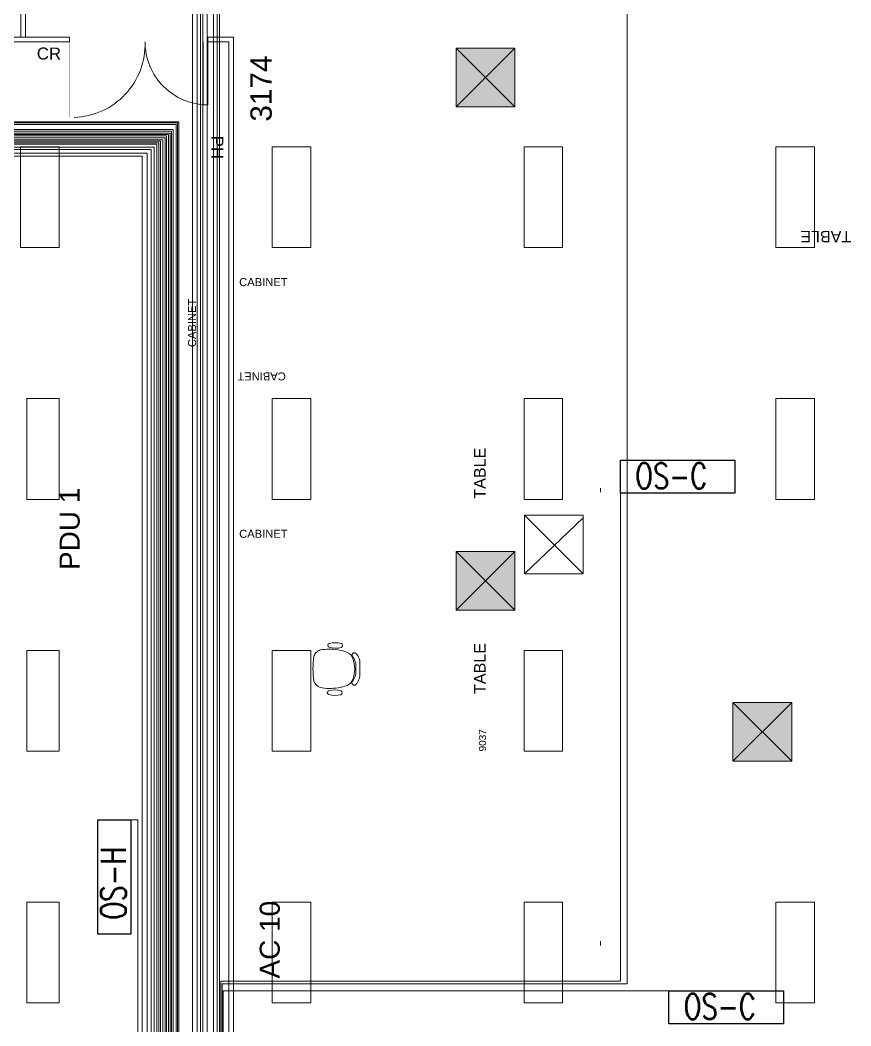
# Model space of a CAD drawing. Extents: x -6172 to 8039, y -4082 to 1639.
# Drawn here: x 814.1 to 1210.1, y -737.5 to -257.9 of the extents above; entities that cross this region are included whole.
import ezdxf

# ---------------------------------------------------------------- set-up
doc = ezdxf.new("R2010")
doc.units = 0
doc.header["$LTSCALE"] = 96
doc.header["$MEASUREMENT"] = 0
doc.layers.get('0').update_dxf_attribs({"linetype": 'CONTINUOUS', "lineweight": 0})
for name, color, linetype, lineweight in [('21', 7, 'CONTINUOUS', 0), ('A-DOOR', 2, 'CONTINUOUS', 0), ('A-FURN-CHAR', 3, 'CONTINUOUS', 0), ('A-GRID-COLS', 2, 'CONTINUOUS', 0), ('A-PATT-WALL', 1, 'CONTINUOUS', 0), ('A-WALL-FULL', 6, 'CONTINUOUS', 0), ('FLT-Peripheral Wiring', 214, 'CONTINUOUS', 0), ('NTS_NOT_TO_STANDARDS', 7, 'CONTINUOUS', 0)]:
    doc.layers.add(name, color=color, linetype=linetype, lineweight=lineweight)
doc.layers.add('FLT-Occupancy-Sensor', color=160, linetype='CONTINUOUS')
doc.styles.add('ARIAL', font='ARIAL', dxfattribs={"height": 0.2})
doc.styles.add('SIM-00', font='SIMPLEX.SHX', dxfattribs={"width": 0.75})

# ---------------------------------------------------------------- blocks, each defined once
blk = doc.blocks.new('24LITE')
at = {"layer": '21', "color": 7, "linetype": 'Continuous'}
for p, q in [((1.13, 81.75), (1.13, 9.75)), ((1.13, 81.75), (28.69, 81.75)), ((28.69, 81.75), (28.69, 9.75)), ((1.13, 9.75), (28.69, 9.75))]:
    blk.add_line(p, q, dxfattribs=at)
blk = doc.blocks.new('SGRILL')
at = {"layer": '21', "color": 1, "linetype": 'Continuous'}
for p, q in [((1.5, -1.5), (43.5, -43.5)), ((1.5, -43.5), (1.5, -1.5)), ((1.5, -1.5), (43.5, -1.5)), ((1.5, -43.5), (43.5, -3.56)), ((43.5, -43.5), (43.5, -1.5)), ((1.5, -43.5), (43.5, -43.5))]:
    blk.add_line(p, q, dxfattribs=at)
blk = doc.blocks.new('ZZ000001')
at = {"layer": '21', "color": 7, "linetype": 'Continuous'}
for p, q in [((817.31, -438.42), (817.31, -486.42)), ((817.31, -438.42), (832.68, -438.42)), ((832.68, -438.42), (832.68, -486.42)), ((1090.82, -483.05), (1090.82, -481.05)), ((817.31, -486.42), (832.68, -486.42)), ((817.31, -558.43), (817.31, -606.43)), ((817.31, -558.43), (832.68, -558.43)), ((832.68, -558.43), (832.68, -606.43)), ((817.31, -606.43), (832.68, -606.43)), ((817.31, -678.43), (817.31, -726.43)), ((817.31, -678.43), (832.68, -678.43)), ((832.68, -678.43), (832.68, -726.43)), ((1090.82, -699.06), (1090.82, -697.06)), ((817.31, -726.43), (832.68, -726.43))]:
    blk.add_line(p, q, dxfattribs=at)
at = {"color": 0, "linetype": 'ByBlock', "xscale": 0.6666977108052228, "yscale": 0.6666977108052228}
for name, p in [('24LITE', (813.56, -372.92)), ('24LITE', (933.56, -372.92)), ('24LITE', (1053.57, -372.92)), ('24LITE', (1173.58, -372.92)), ('24LITE', (933.56, -492.92)), ('24LITE', (1053.57, -492.92)), ('24LITE', (1173.58, -492.92)), ('SGRILL', (1053.57, -492.92)), ('24LITE', (933.56, -612.93)), ('24LITE', (1053.57, -612.93)), ('24LITE', (933.56, -732.94)), ('24LITE', (1053.57, -732.94)), ('24LITE', (1173.58, -732.94))]:
    blk.add_blockref(name, p, dxfattribs=at)
blk = doc.blocks.new('ZZ000107')
at = {"layer": 'A-FURN-CHAR', "color": 8, "linetype": 'Continuous'}
for centre, radius, start, end in [((961.75, -552.57), 24.02, 279.4844, 289.8861), ((961.81, -553.18), 23.4, 258.3774, 268.9611), ((961.81, -552.94), 23.64, 268.9669, 279.4802)]:
    blk.add_arc(centre, radius, start, end, dxfattribs=at)
blk = doc.blocks.new('ZZ000108')
at = {"layer": 'A-FURN-CHAR', "color": 8, "linetype": 'Continuous'}
for centre, radius, start, end in [((958.98, -562.98), 5.14, 148.1361, 160.3199), ((958.89, -562.92), 5.04, 135.7851, 148.1339), ((958.83, -562.87), 4.96, 123.2981, 135.7797), ((958.81, -562.83), 4.91, 110.7329, 123.2886)]:
    blk.add_arc(centre, radius, start, end, dxfattribs=at)
blk = doc.blocks.new('ZZ000109')
at = {"layer": 'A-FURN-CHAR', "color": 8, "linetype": 'Continuous'}
for centre, radius, start, end in [((961.51, -581.23), 23.4, 90.2057, 100.7864), ((961.51, -581.47), 23.64, 79.6894, 90.1997), ((961.44, -581.84), 24.02, 69.2864, 79.6853)]:
    blk.add_arc(centre, radius, start, end, dxfattribs=at)
blk = doc.blocks.new('ZZ000110')
at = {"layer": 'A-FURN-CHAR', "color": 8, "linetype": 'Continuous'}
for centre, radius, start, end in [((968.56, -569.54), 7.59, 315.5287, 326.8773), ((968.44, -569.46), 7.73, 326.8703, 338.0796), ((968.37, -569.43), 7.8, 338.0708, 349.2058)]:
    blk.add_arc(centre, radius, start, end, dxfattribs=at)
blk = doc.blocks.new('ZZ000111')
at = {"layer": 'A-FURN-CHAR', "color": 8, "linetype": 'Continuous'}
for centre, radius, start, end in [((973.42, -573.89), 1.15, 168.2063, 179.4735), ((973.43, -573.89), 1.16, 179.4734, 190.6764), ((973.41, -573.88), 1.13, 156.8686, 168.2059), ((973.43, -573.89), 1.16, 190.6727, 201.8263), ((973.44, -573.88), 1.17, 201.8225, 212.949), ((973.4, -573.88), 1.13, 145.4681, 156.8702), ((973.44, -573.88), 1.17, 212.9489, 224.0745), ((973.44, -573.89), 1.16, 224.0689, 235.2199), ((973.43, -573.89), 1.16, 235.2165, 246.4153), ((973.43, -573.9), 1.15, 246.4151, 257.6775), ((973.43, -573.91), 1.14, 257.6794, 269.0117), ((973.42, -573.92), 1.13, 269.0114, 280.4094), ((973.43, -573.93), 1.12, 280.4106, 291.8591), ((973.43, -573.93), 1.11, 291.8635, 303.3396)]:
    blk.add_arc(centre, radius, start, end, dxfattribs=at)
blk = doc.blocks.new('ZZ000112')
at = {"layer": 'A-FURN-CHAR', "color": 8, "linetype": 'Continuous'}
for centre, radius, start, end in [((966.36, -568.38), 7.82, 340.9888, 350.9485), ((966.56, -568.47), 7.59, 320.8101, 330.9661), ((966.44, -568.41), 7.73, 330.9607, 340.9952)]:
    blk.add_arc(centre, radius, start, end, dxfattribs=at)
blk = doc.blocks.new('ZZ000113')
at = {"layer": 'A-FURN-CHAR', "color": 8, "linetype": 'Continuous'}
for centre, radius, start, end in [((968.59, -564.99), 7.59, 32.2894, 43.638), ((968.47, -565.06), 7.73, 21.087, 32.2963), ((968.4, -565.09), 7.8, 9.9612, 21.0963)]:
    blk.add_arc(centre, radius, start, end, dxfattribs=at)
blk = doc.blocks.new('ZZ000114')
at = {"layer": 'A-FURN-CHAR', "color": 8, "linetype": 'Continuous'}
for centre, radius, start, end in [((966.58, -566.02), 7.59, 28.201, 38.357), ((966.46, -566.09), 7.73, 18.1716, 28.2061), ((966.37, -566.12), 7.82, 8.2181, 18.1779)]:
    blk.add_arc(centre, radius, start, end, dxfattribs=at)
blk = doc.blocks.new('ZZ000115')
at = {"layer": 'A-FURN-CHAR', "color": 8, "linetype": 'Continuous'}
for centre, radius, start, end in [((973.52, -560.71), 1.16, 168.4898, 179.6928), ((973.51, -560.71), 1.15, 179.6957, 190.9629), ((973.53, -560.71), 1.16, 157.3411, 168.4946), ((973.5, -560.71), 1.13, 190.9599, 202.2973), ((973.53, -560.71), 1.17, 146.2157, 157.3422), ((973.53, -560.71), 1.17, 135.0945, 146.2202), ((973.53, -560.71), 1.16, 123.9474, 135.0984), ((973.53, -560.7), 1.16, 112.7509, 123.9497), ((973.52, -560.69), 1.15, 101.4888, 112.7512), ((973.52, -560.68), 1.14, 90.1563, 101.4887), ((973.52, -560.67), 1.13, 78.7568, 90.1548), ((973.52, -560.67), 1.12, 67.3091, 78.7576), ((973.52, -560.66), 1.11, 55.8258, 67.3019), ((973.49, -560.71), 1.13, 202.298, 213.7001)]:
    blk.add_arc(centre, radius, start, end, dxfattribs=at)
blk = doc.blocks.new('FLT-Occupancy Sensor Hallway')
at = {"layer": 'FLT-Occupancy-Sensor'}
blk.add_lwpolyline([(0, 0), (54.64, 0), (54.64, -15.71), (0, -15.71)], close=True, dxfattribs=at)
at = {"layer": 'FLT-Occupancy-Sensor', "insert": (7.08, -1.46), "char_height": 12, "width": 54.6376, "attachment_point": 1, "style": 'SIM-00'}
blk.add_mtext('OS-H', dxfattribs=at)
blk = doc.blocks.new('FLT-Occupancy Sensor Ceiling')
at = {"layer": 'FLT-Occupancy-Sensor'}
blk.add_lwpolyline([(0, 0), (54.64, 0), (54.64, -15.71), (0, -15.71)], close=True, dxfattribs=at)
at = {"layer": 'FLT-Occupancy-Sensor', "insert": (7.08, -1.46), "char_height": 12, "width": 54.6376, "attachment_point": 1, "style": 'SIM-00'}
blk.add_mtext('OS-C', dxfattribs=at)

msp = doc.modelspace()

# ---------------------------------------------------------------- linework, layer by layer
at = {"layer": 'A-DOOR'}
for p, q in [((901.4, -268.33), (901.4, -298.33)), ((903.64, -298.33), (903.64, -268.33)), ((903.64, -298.33), (901.4, -298.33))]:
    msp.add_line(p, q, dxfattribs=at)
at = {"layer": 'A-DOOR', "const_width": 0.00174}
for points in [[(837.64, -268.33), (837.64, -304.33)], [(837.64, -304.33), (839.89, -304.33), (839.89, -268.33), (837.64, -268.33)]]:
    msp.add_lwpolyline(points, dxfattribs=at)
at = {"layer": 'A-DOOR'}
for centre, radius, start, end in [((838.77, -269.45), 34.89, 271.8384, 1.8419), ((903.64, -268.33), 30, 179.9981, 270)]:
    msp.add_arc(centre, radius, start, end, dxfattribs=at)
at = {"layer": 'A-FURN-CHAR'}
for p, q in [((974.11, -564.99), (974.08, -569.61)), ((976.04, -570.9), (976.09, -563.73))]:
    msp.add_line(p, q, dxfattribs=at)
for centre, radius, start, end in [((961.6, -556.05), 0.891, 98.9077, 256.5908), ((964.4, -566.37), 11.58, 75.9149, 104.7245), ((966.73, -556.1), 1.08, 297.4807, 62.9057), ((964.57, -545.78), 11.58, 254.0492, 283.2521), ((968.21, -563.76), 4.73, 11.7481, 67.8644), ((995.23, -567.16), 41.53, 171.8226, 188.0504), ((959.51, -567.28), 14.08, 341.3764, 18.4826), ((959.11, -571.21), 5.3, 199.755, 247.711), ((968.2, -570.75), 4.73, 291.3024, 347.4188), ((961.43, -578.58), 0.891, 102.5761, 260.2592), ((964.26, -588.89), 11.58, 75.9148, 105.1176), ((964.39, -568.31), 11.58, 254.4424, 283.252), ((966.57, -578.61), 1.08, 296.2612, 61.6861)]:
    msp.add_arc(centre, radius, start, end, dxfattribs=at)
at = {"layer": 'A-GRID-COLS'}
for p, q in [((1021.89, -299.33), (1021.89, -271.33)), ((1021.89, -271.33), (1049.89, -271.33)), ((1021.89, -299.33), (1049.89, -271.33)), ((1021.89, -271.33), (1049.89, -299.33)), ((1049.89, -271.33), (1049.89, -299.33)), ((1037.91, -285.3), (1037.91, -285.3)), ((1049.89, -299.33), (1021.89, -299.33)), ((1021.89, -539.33), (1021.89, -511.33)), ((1021.89, -511.33), (1049.89, -511.33)), ((1021.89, -539.33), (1049.89, -511.33)), ((1021.89, -511.33), (1049.89, -539.33)), ((1049.89, -511.33), (1049.89, -539.33)), ((1049.89, -539.33), (1021.89, -539.33)), ((1153.89, -611.33), (1153.89, -583.33)), ((1153.89, -583.33), (1181.89, -583.33)), ((1153.89, -611.33), (1181.89, -583.33)), ((1153.89, -583.33), (1181.89, -611.33)), ((1181.89, -583.33), (1181.89, -611.33)), ((1181.89, -611.33), (1153.89, -611.33))]:
    msp.add_line(p, q, dxfattribs=at)
at = {"layer": 'A-PATT-WALL'}
for points in [[(1021.9, -271.33), (1049.89, -271.33), (1021.9, -299.33), (1049.89, -299.33)], [(1021.9, -511.33), (1049.89, -511.33), (1021.9, -539.33), (1049.89, -539.33)], [(1153.9, -583.33), (1181.89, -583.33), (1153.9, -611.33), (1181.89, -611.33)]]:
    msp.add_solid(points, dxfattribs=at)
at = {"layer": 'A-WALL-FULL'}
for p, q in [((816.64, -266.08), (816.64, 40.42)), ((814.39, 38.17), (814.39, -266.08)), ((837.64, -268.33), (372.73, -268.33)), ((374.98, -266.08), (837.64, -266.08)), ((837.64, -268.33), (837.64, -266.08)), ((903.64, -268.33), (903.64, -266.08)), ((903.64, -266.08), (915.89, -266.08)), ((913.64, -268.33), (903.64, -268.33)), ((913.64, -938.83), (913.64, -268.33)), ((915.89, -936.58), (915.89, -266.08))]:
    msp.add_line(p, q, dxfattribs=at)
at = {"layer": 'FLT-Peripheral Wiring'}
for points in [[(182.85, 881.12), (182.85, 221.71), (351.41, 221.71), (351.41, -307.74), (888.44, -307.74), (888.44, -1195.48), (973.25, -1195.48)], [(906.21, 839.65), (906.21, -1185.12), (973.25, -1185.12)], [(570.51, 825.27), (903.33, 825.27), (903.33, -1187.47), (973.25, -1187.47)], [(1125.19, 814.54), (1125.19, 298.71), (908.06, 298.71), (908.06, -1184.09), (973.25, -1184.09)], [(142.31, 770.96), (179.72, 770.96), (179.72, 218.68), (348.15, 218.68), (348.15, -310.15), (887.01, -310.15), (887.01, -1196.7), (973.25, -1196.7)], [(-136.1, 587.3), (178.65, 587.3), (178.65, 217.71), (347.49, 217.71), (347.49, -310.91), (886.29, -310.91), (886.29, -1196.85), (973.25, -1196.85)], [(831.02, 557.84), (901.22, 557.84), (901.22, -1188.56), (973.25, -1188.56)], [(528.61, 441.85), (576.06, 441.85), (576.06, 270.4), (896.32, 270.4), (896.32, -1190.04), (973.25, -1190.04)], [(162.15, 412.05), (177.65, 412.05), (177.65, 216.97), (346.46, 216.97), (346.46, -311.8), (885.69, -311.8), (885.69, -1197.17), (973.25, -1197.17)], [(790.81, 303.5), (900.12, 303.5), (900.12, -1189.35), (973.25, -1189.35)], [(1102.19, 295.45), (909.18, 295.45), (909.18, -1183.18), (973.25, -1183.18)], [(536.92, 274.47), (898.44, 274.47), (898.44, -1189.64), (973.25, -1189.64)], [(136, 200.71), (179.75, 200.71), (179.75, 216.18), (345.78, 216.18), (345.78, -312.48), (884.83, -312.48), (884.83, -1197.57), (973.25, -1197.57)], [(383.15, 105.83), (352.3, 105.83), (352.3, -306.93), (889.12, -306.93), (889.12, -1194.89), (973.25, -1194.89)], [(326.49, -19.13), (344.96, -19.13), (344.96, -313.13), (883.94, -313.13), (883.94, -1198.02), (973.25, -1198.02)], [(134.6, -65.11), (134.6, -314.14), (883.21, -314.14), (883.21, -1198.47), (973.25, -1198.47)], [(571.28, -129.87), (571.28, -306.37), (889.8, -306.37), (889.8, -1194.47), (973.25, -1194.47)], [(1103.43, -135.91), (1103.43, -717.41), (910.36, -717.41), (910.36, -1182.56), (973.25, -1182.56)], [(-114.97, -223.77), (133.4, -223.77), (133.4, -315.02), (882.15, -315.02), (882.15, -1198.98), (973.25, -1198.98)], [(127.27, -257.98), (132.05, -257.98), (132.05, -315.67), (881.06, -315.67), (881.06, -1199.54), (973.25, -1199.54)], [(22.58, -833.14), (268.37, -833.14), (268.37, -317.01), (879.21, -317.01), (879.21, -1200.84), (973.25, -1200.84)], [(104.2, -542.52), (267, -542.52), (267, -316.5), (880.24, -316.5), (880.24, -1200.13), (973.25, -1200.13)], [(275.62, -856.25), (275.62, -318.47), (877.99, -318.47), (877.99, -1201.86), (973.25, -1201.86)], [(336.34, -451.12), (336.34, -319.62), (876.58, -319.62), (876.58, -1202.85), (973.25, -1202.85)], [(520.55, -346.48), (520.55, -321.31), (874.65, -321.31), (874.65, -1203.76), (973.25, -1203.76)], [(626.64, -453.19), (626.64, -322.73), (872.23, -322.73), (872.23, -1205.56), (973.25, -1205.56)], [(1100.22, -483.51), (1100.22, -716.1), (909.76, -716.1), (909.76, -1182.66), (973.25, -1182.66)], [(866.8, -639.16), (870.21, -639.16), (870.21, -1207.29), (973.25, -1207.29)], [(1123.36, -720.77), (910.83, -720.77), (910.83, -1182.2), (973.25, -1182.2)]]:
    msp.add_lwpolyline(points, dxfattribs=at)

# ---------------------------------------------------------------- block references
for name in ['ZZ000001', 'ZZ000108', 'ZZ000109', 'ZZ000115', 'ZZ000113', 'ZZ000114', 'ZZ000112', 'ZZ000107', 'ZZ000111', 'ZZ000110']:
    msp.add_blockref(name, (0, 0))
at = {"layer": 'FLT-Occupancy-Sensor'}
for p in [(1100.22, -467.79), (1123.36, -720.77)]:
    msp.add_blockref('FLT-Occupancy Sensor Ceiling', p, dxfattribs=at)
at = {"layer": 'FLT-Occupancy-Sensor', "rotation": 90}
msp.add_blockref('FLT-Occupancy Sensor Hallway', (851.09, -693.8), dxfattribs=at)

# ---------------------------------------------------------------- texts
at = {"layer": 'NTS_NOT_TO_STANDARDS', "style": 'ARIAL'}
for s, height, p in [('CR', 5.727, (822.07, -276.73)), ('CABINET', 3.818, (918.51, -384.76)), ('CABINET', 3.818, (918.51, -504.76))]:
    msp.add_text(s, height=height, dxfattribs=at).set_placement(p)
for s, height, rotation, p in [('3174', 10.145, 90, (934.04, -306.35)), ('PH', 5.727, 270, (905.24, -313.07)), ('TABLE', 5.488, 180, (1210.28, -358.42)), ('CABINET', 3.818, 90, (897.96, -413.86)), ('CABINET', 3.818, 180, (940.77, -425.9)), ('TABLE', 5.488, 90, (1035.97, -486.1)), ('PDU 1', 9.544, 90.0022, (842.48, -520.13)), ('TABLE', 5.488, 90, (1035.97, -579.19)), ('9037', 3.4, 90, (1036.2, -606.59)), ('AC 10', 9.544, 90.0022, (937.86, -714.88))]:
    msp.add_text(s, height=height, rotation=rotation, dxfattribs=at).set_placement(p)

doc.saveas('drawing.dxf')
